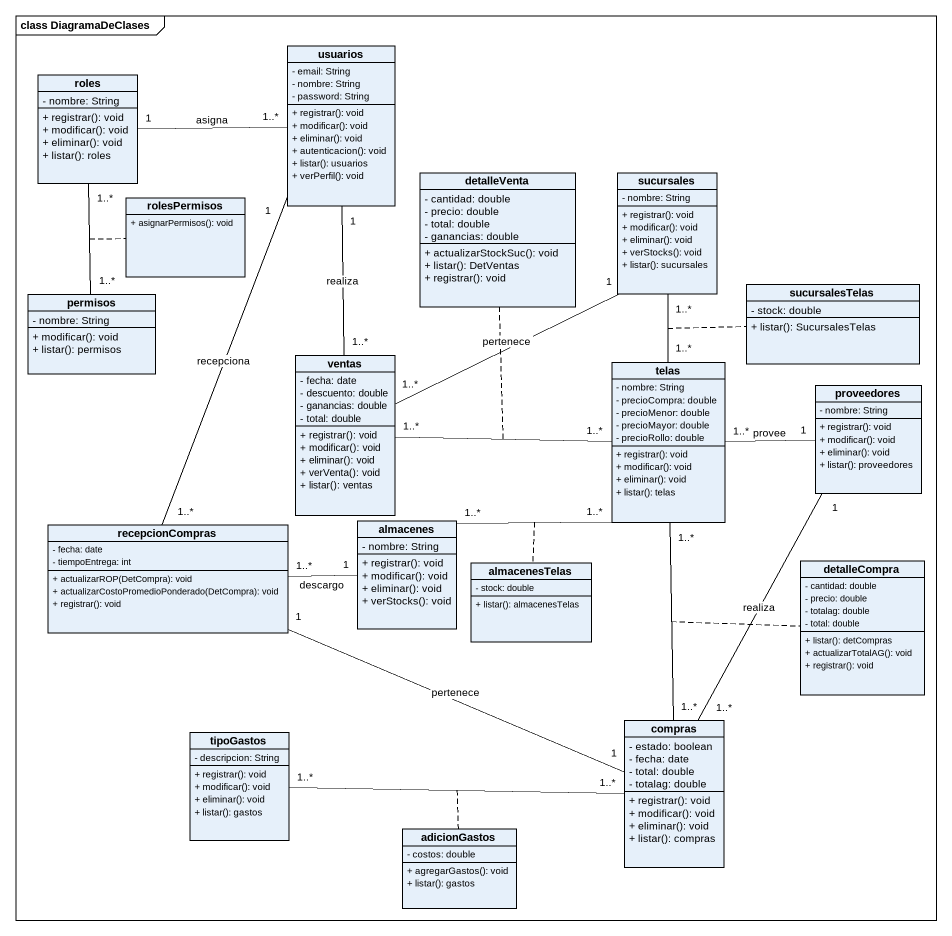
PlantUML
@startuml
mainframe class DiagramaDeClases
hide circle
hide empty members
skinparam classAttributeIconSize 0
class usuarios {
  - email: String
  - nombre: String
  - password: String
  + registrar(): void
  + modificar(): void
  + eliminar(): void
  + autenticacion(): void
  + listar(): usuarios
  + verPerfil(): void
}
class roles {
  - nombre: String
  + registrar(): void
  + modificar(): void
  + eliminar(): void
  + listar(): roles
}
class detalleVenta {
  - cantidad: double
  - precio: double
  - total: double
  - ganancias: double
  + actualizarStockSuc(): void
  + listar(): DetVentas
  + registrar(): void
}
class sucursales {
  - nombre: String
  + registrar(): void
  + modificar(): void
  + eliminar(): void
  + verStocks(): void
  + listar(): sucursales
}
class rolesPermisos {
  + asignarPermisos(): void
}
class permisos {
  - nombre: String
  + modificar(): void
  + listar(): permisos
}
class sucursalesTelas {
  - stock: double
  + listar(): SucursalesTelas
}
class ventas {
  - fecha: date
  - descuento: double
  - ganancias: double
  - total: double
  + registrar(): void
  + modificar(): void
  + eliminar(): void
  + verVenta(): void
  + listar(): ventas
}
class telas {
  - nombre: String
  - precioCompra: double
  - precioMenor: double
  - precioMayor: double
  - precioRollo: double
  + registrar(): void
  + modificar(): void
  + eliminar(): void
  + listar(): telas
}
class proveedores {
  - nombre: String
  + registrar(): void
  + modificar(): void
  + eliminar(): void
  + listar(): proveedores
}
class recepcionCompras {
  - fecha: date
  - tiempoEntrega: int
  + actualizarROP(DetCompra): void
  + actualizarCostoPromedioPonderado(DetCompra): void
  + registrar(): void
}
class almacenes {
  - nombre: String
  + registrar(): void
  + modificar(): void
  + eliminar(): void
  + verStocks(): void
}
class almacenesTelas {
  - stock: double
  + listar(): almacenesTelas
}
class detalleCompra {
  - cantidad: double
  - precio: double
  - totalag: double
  - total: double
  + listar(): detCompras
  + actualizarTotalAG(): void
  + registrar(): void
}
class compras {
  - estado: boolean
  - fecha: date
  - total: double
  - totalag: double
  + registrar(): void
  + modificar(): void
  + eliminar(): void
  + listar(): compras
}
class tipoGastos {
  - descripcion: String
  + registrar(): void
  + modificar(): void
  + eliminar(): void
  + listar(): gastos
}
class adicionGastos {
  - costos: double
  + agregarGastos(): void
  + listar(): gastos
}
usuarios "1" -- "1..*" recepcionCompras : recepciona
roles "1" -right- "1..*" usuarios : asigna
sucursales "1" -- "1..*" ventas : pertenece
sucursales "1..*" -- "1..*" telas
(sucursales, telas) .. sucursalesTelas
permisos "1..*" -up- "1..*" roles
(permisos, roles) .. rolesPermisos
ventas "1..*" -up- "1" usuarios : realiza
ventas "1..*" -right- "1..*" telas
(ventas, telas) .. detalleVenta
telas "1..*" -- "1..*" compras
(telas, compras) .. detalleCompra
proveedores "1" -left- "1..*" telas : provee
proveedores "1" -- "1..*" compras : realiza
recepcionCompras "1..*" -right- "1" almacenes : descargo
recepcionCompras "1" -right- "1" compras : pertenece
almacenes "1..*" -right- "1..*" telas
(almacenes, telas) .. almacenesTelas
tipoGastos "1..*" -right- "1..*" compras
(tipoGastos, compras) .. adicionGastos
@enduml
